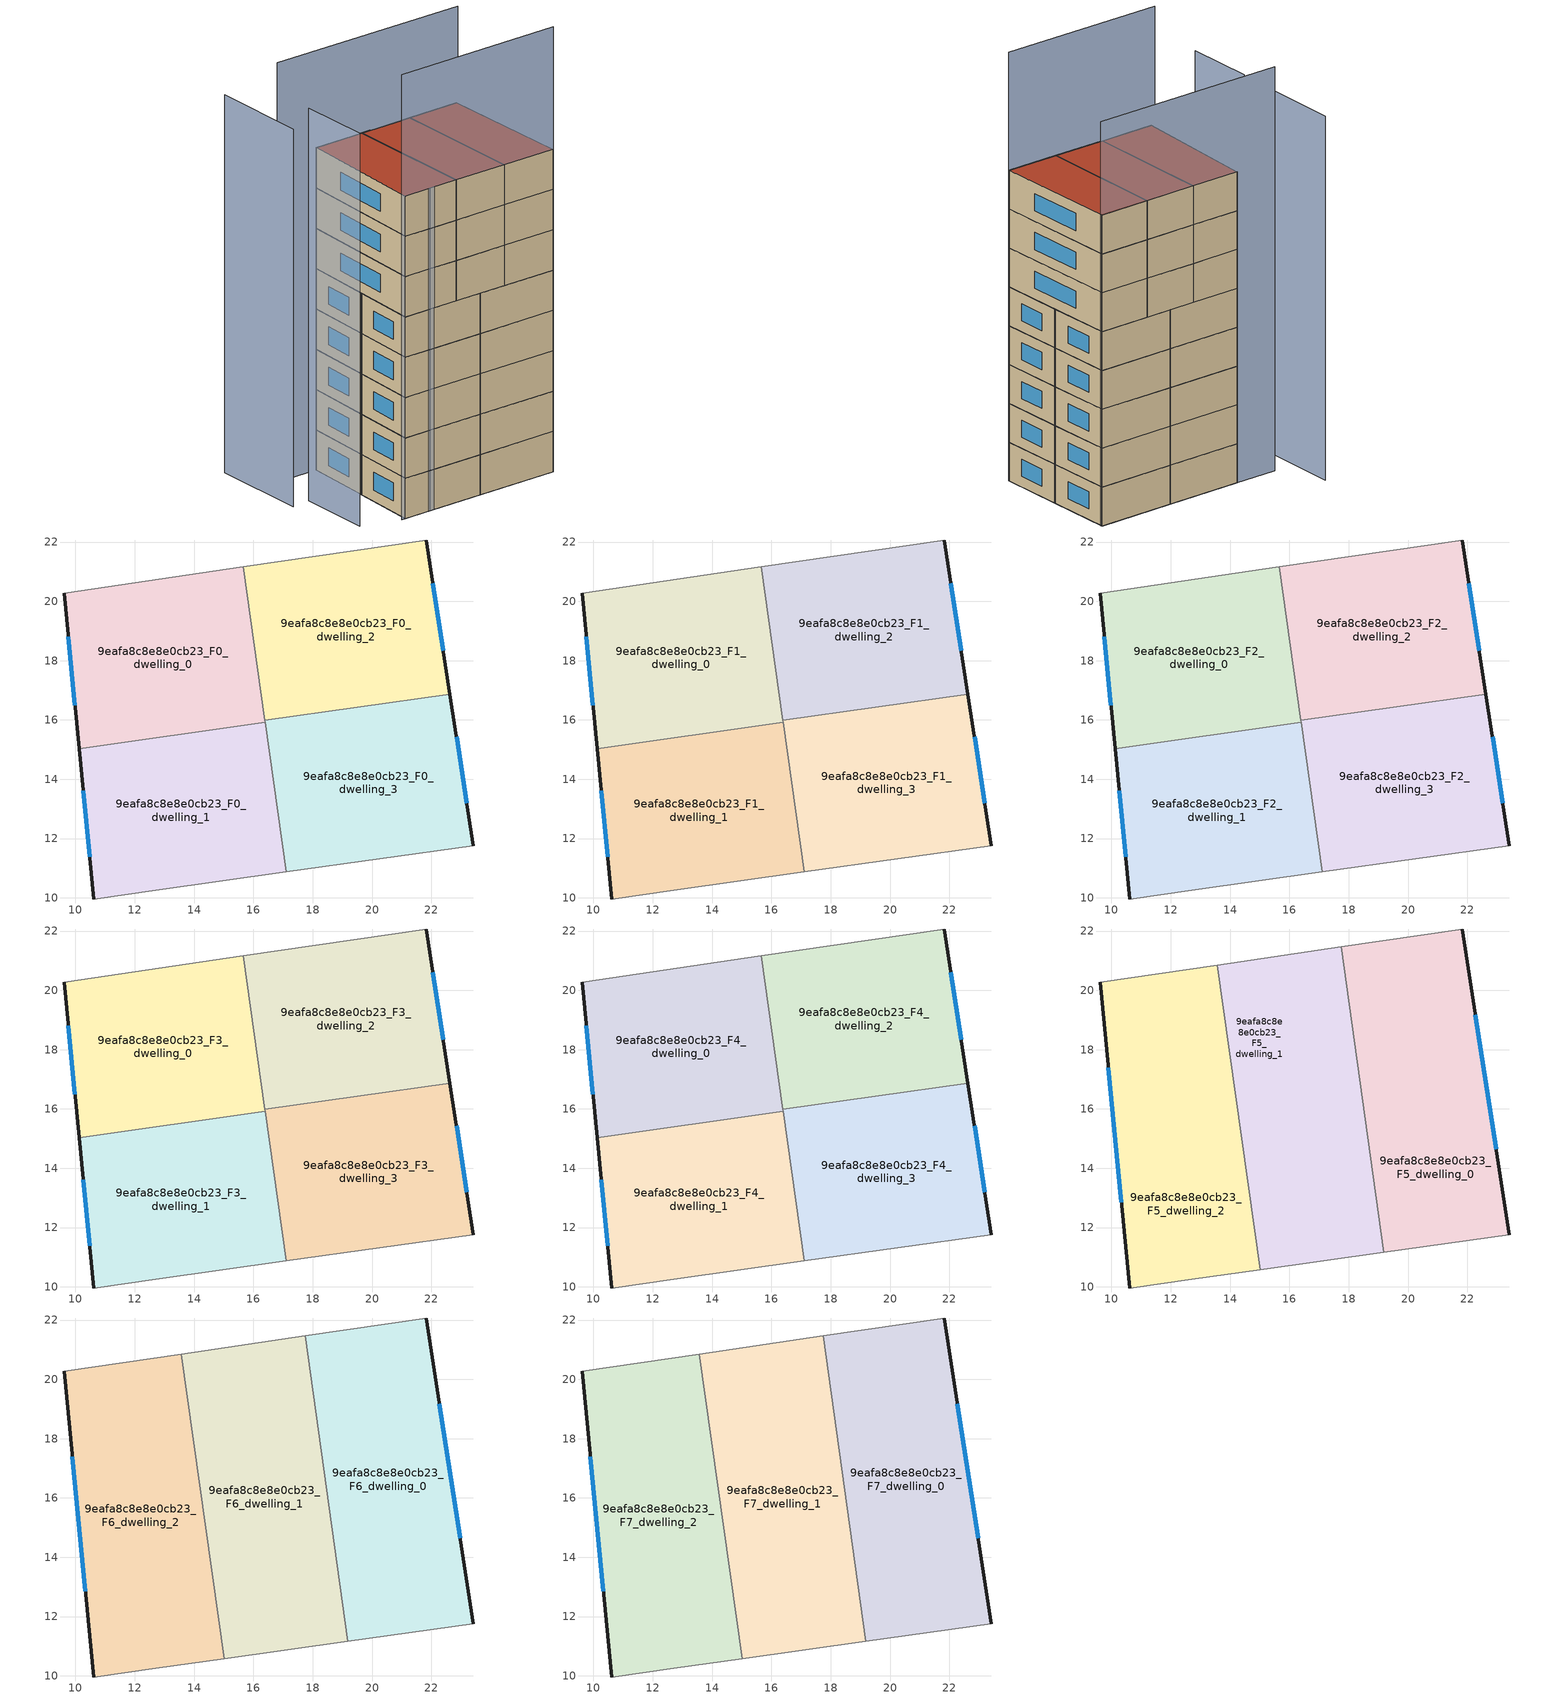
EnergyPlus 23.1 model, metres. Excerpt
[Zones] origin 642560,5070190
9eafa8c8e8e0cb23_F0_dwelling_0
 floor ground (EU_floor_Construction): 16.4,15.92 15.66,21.16 9.61,20.27 10.12,15.04 z0
 wall outside (EU_wall_Construction): 10.12,15.04 9.61,20.27 z0:3
 wall to 9eafa8c8e8e0cb23_F0_dwelling_1 (EU_wall_Construction): 16.4,15.92 10.12,15.04 z0:3
 wall adiabatic (EU_wall_Construction): 9.61,20.27 15.66,21.16 z0:3
 wall to 9eafa8c8e8e0cb23_F0_dwelling_2 (EU_wall_Construction): 15.66,21.16 16.38,16 z0:3
 wall to 9eafa8c8e8e0cb23_F0_dwelling_3 (EU_wall_Construction): 16.38,16 16.39,15.92 z0:3
 window (EU_Window_Construction): 9.98,16.5 9.76,18.8 z0.84:2.16
9eafa8c8e8e0cb23_F0_dwelling_1
 floor ground (EU_floor_Construction): 17.1,10.88 16.4,15.92 10.12,15.04 10.61,9.96 12.71,10.26 z0
 wall outside (EU_wall_Construction): 10.61,9.96 10.12,15.04 z0:3
 wall adiabatic (EU_wall_Construction): 17.1,10.88 12.71,10.26 10.61,9.96 z0:3
 wall to 9eafa8c8e8e0cb23_F0_dwelling_3 (EU_wall_Construction): 16.4,15.92 17.1,10.88 z0:3
 window (EU_Window_Construction): 10.47,11.38 10.26,13.62 z0.84:2.16
9eafa8c8e8e0cb23_F0_dwelling_2
 floor ground (EU_floor_Construction): 22.63,16.88 21.82,22.07 15.66,21.16 16.38,16 z0
 wall outside (EU_wall_Construction): 21.82,22.07 22.63,16.88 z0:3
 wall to 9eafa8c8e8e0cb23_F0_dwelling_3 (EU_wall_Construction): 22.63,16.88 16.38,16 z0:3
 wall adiabatic (EU_wall_Construction): 15.66,21.16 21.82,22.07 z0:3
 window (EU_Window_Construction): 22.05,20.61 22.4,18.33 z0.84:2.16
9eafa8c8e8e0cb23_F0_dwelling_3
 floor ground (EU_floor_Construction): 23.42,11.76 22.63,16.88 16.38,16 17.1,10.88 z0
 wall outside (EU_wall_Construction): 22.63,16.88 23.42,11.76 z0:3
 wall adiabatic (EU_wall_Construction): 23.42,11.76 17.1,10.88 z0:3
 window (EU_Window_Construction): 22.85,15.44 23.2,13.19 z0.84:2.16
9eafa8c8e8e0cb23_F1_dwelling_0
 floor to 9eafa8c8e8e0cb23_F0_dwelling_0 (EU_floor_Construction): 16.4,15.92 15.66,21.16 9.61,20.27 10.12,15.04 z3
 wall outside (EU_wall_Construction): 10.12,15.04 9.61,20.27 z3:6
 wall to 9eafa8c8e8e0cb23_F1_dwelling_1 (EU_wall_Construction): 16.4,15.92 10.12,15.04 z3:6
 wall adiabatic (EU_wall_Construction): 9.61,20.27 15.66,21.16 z3:6
 wall to 9eafa8c8e8e0cb23_F1_dwelling_2 (EU_wall_Construction): 15.66,21.16 16.38,16 z3:6
 wall to 9eafa8c8e8e0cb23_F1_dwelling_3 (EU_wall_Construction): 16.38,16 16.39,15.92 z3:6
 window (EU_Window_Construction): 9.98,16.5 9.76,18.8 z3.84:5.16
9eafa8c8e8e0cb23_F1_dwelling_1
 floor to 9eafa8c8e8e0cb23_F0_dwelling_1 (EU_floor_Construction): 17.1,10.88 16.4,15.92 10.12,15.04 10.61,9.96 12.71,10.26 z3
 wall outside (EU_wall_Construction): 10.61,9.96 10.12,15.04 z3:6
 wall adiabatic (EU_wall_Construction): 17.1,10.88 12.71,10.26 10.61,9.96 z3:6
 wall to 9eafa8c8e8e0cb23_F1_dwelling_3 (EU_wall_Construction): 16.4,15.92 17.1,10.88 z3:6
 window (EU_Window_Construction): 10.47,11.38 10.26,13.62 z3.84:5.16
9eafa8c8e8e0cb23_F1_dwelling_2
 floor to 9eafa8c8e8e0cb23_F0_dwelling_2 (EU_floor_Construction): 22.63,16.88 21.82,22.07 15.66,21.16 16.38,16 z3
 wall outside (EU_wall_Construction): 21.82,22.07 22.63,16.88 z3:6
 wall to 9eafa8c8e8e0cb23_F1_dwelling_3 (EU_wall_Construction): 22.63,16.88 16.38,16 z3:6
 wall adiabatic (EU_wall_Construction): 15.66,21.16 21.82,22.07 z3:6
 window (EU_Window_Construction): 22.05,20.61 22.4,18.33 z3.84:5.16
9eafa8c8e8e0cb23_F1_dwelling_3
 floor to 9eafa8c8e8e0cb23_F0_dwelling_3 (EU_floor_Construction): 23.42,11.76 22.63,16.88 16.38,16 17.1,10.88 z3
 wall outside (EU_wall_Construction): 22.63,16.88 23.42,11.76 z3:6
 wall adiabatic (EU_wall_Construction): 23.42,11.76 17.1,10.88 z3:6
 window (EU_Window_Construction): 22.85,15.44 23.2,13.19 z3.84:5.16
9eafa8c8e8e0cb23_F2_dwelling_0
 floor to 9eafa8c8e8e0cb23_F1_dwelling_0 (EU_floor_Construction): 16.4,15.92 15.66,21.16 9.61,20.27 10.12,15.04 z6
 wall outside (EU_wall_Construction): 10.12,15.04 9.61,20.27 z6:9
 wall to 9eafa8c8e8e0cb23_F2_dwelling_1 (EU_wall_Construction): 16.4,15.92 10.12,15.04 z6:9
 wall adiabatic (EU_wall_Construction): 9.61,20.27 15.66,21.16 z6:9
 wall to 9eafa8c8e8e0cb23_F2_dwelling_2 (EU_wall_Construction): 15.66,21.16 16.38,16 z6:9
 wall to 9eafa8c8e8e0cb23_F2_dwelling_3 (EU_wall_Construction): 16.38,16 16.39,15.92 z6:9
 window (EU_Window_Construction): 9.98,16.5 9.76,18.8 z6.84:8.16
9eafa8c8e8e0cb23_F2_dwelling_1
 floor to 9eafa8c8e8e0cb23_F1_dwelling_1 (EU_floor_Construction): 17.1,10.88 16.4,15.92 10.12,15.04 10.61,9.96 12.71,10.26 z6
 wall outside (EU_wall_Construction): 10.61,9.96 10.12,15.04 z6:9
 wall adiabatic (EU_wall_Construction): 17.1,10.88 12.71,10.26 10.61,9.96 z6:9
 wall to 9eafa8c8e8e0cb23_F2_dwelling_3 (EU_wall_Construction): 16.4,15.92 17.1,10.88 z6:9
 window (EU_Window_Construction): 10.47,11.38 10.26,13.62 z6.84:8.16
9eafa8c8e8e0cb23_F2_dwelling_2
 floor to 9eafa8c8e8e0cb23_F1_dwelling_2 (EU_floor_Construction): 22.63,16.88 21.82,22.07 15.66,21.16 16.38,16 z6
 wall outside (EU_wall_Construction): 21.82,22.07 22.63,16.88 z6:9
 wall to 9eafa8c8e8e0cb23_F2_dwelling_3 (EU_wall_Construction): 22.63,16.88 16.38,16 z6:9
 wall adiabatic (EU_wall_Construction): 15.66,21.16 21.82,22.07 z6:9
 window (EU_Window_Construction): 22.05,20.61 22.4,18.33 z6.84:8.16
9eafa8c8e8e0cb23_F2_dwelling_3
 floor to 9eafa8c8e8e0cb23_F1_dwelling_3 (EU_floor_Construction): 23.42,11.76 22.63,16.88 16.38,16 17.1,10.88 z6
 wall outside (EU_wall_Construction): 22.63,16.88 23.42,11.76 z6:9
 wall adiabatic (EU_wall_Construction): 23.42,11.76 17.1,10.88 z6:9
 window (EU_Window_Construction): 22.85,15.44 23.2,13.19 z6.84:8.16
9eafa8c8e8e0cb23_F3_dwelling_0
 floor to 9eafa8c8e8e0cb23_F2_dwelling_0 (EU_floor_Construction): 16.4,15.92 15.66,21.16 9.61,20.27 10.12,15.04 z9
 wall outside (EU_wall_Construction): 10.12,15.04 9.61,20.27 z9:12
 wall to 9eafa8c8e8e0cb23_F3_dwelling_1 (EU_wall_Construction): 16.4,15.92 10.12,15.04 z9:12
 wall adiabatic (EU_wall_Construction): 9.61,20.27 15.66,21.16 z9:12
 wall to 9eafa8c8e8e0cb23_F3_dwelling_2 (EU_wall_Construction): 15.66,21.16 16.38,16 z9:12
 wall to 9eafa8c8e8e0cb23_F3_dwelling_3 (EU_wall_Construction): 16.38,16 16.39,15.92 z9:12
 window (EU_Window_Construction): 9.98,16.5 9.76,18.8 z9.84:11.16
9eafa8c8e8e0cb23_F3_dwelling_1
 floor to 9eafa8c8e8e0cb23_F2_dwelling_1 (EU_floor_Construction): 17.1,10.88 16.4,15.92 10.12,15.04 10.61,9.96 12.71,10.26 z9
 wall outside (EU_wall_Construction): 10.61,9.96 10.12,15.04 z9:12
 wall adiabatic (EU_wall_Construction): 17.1,10.88 12.71,10.26 10.61,9.96 z9:12
 wall to 9eafa8c8e8e0cb23_F3_dwelling_3 (EU_wall_Construction): 16.4,15.92 17.1,10.88 z9:12
 window (EU_Window_Construction): 10.47,11.38 10.26,13.62 z9.84:11.16
9eafa8c8e8e0cb23_F3_dwelling_2
 floor to 9eafa8c8e8e0cb23_F2_dwelling_2 (EU_floor_Construction): 22.63,16.88 21.82,22.07 15.66,21.16 16.38,16 z9
 wall outside (EU_wall_Construction): 21.82,22.07 22.63,16.88 z9:12
 wall to 9eafa8c8e8e0cb23_F3_dwelling_3 (EU_wall_Construction): 22.63,16.88 16.38,16 z9:12
 wall adiabatic (EU_wall_Construction): 15.66,21.16 21.82,22.07 z9:12
 window (EU_Window_Construction): 22.05,20.61 22.4,18.33 z9.84:11.16
9eafa8c8e8e0cb23_F3_dwelling_3
 floor to 9eafa8c8e8e0cb23_F2_dwelling_3 (EU_floor_Construction): 23.42,11.76 22.63,16.88 16.38,16 17.1,10.88 z9
 wall outside (EU_wall_Construction): 22.63,16.88 23.42,11.76 z9:12
 wall adiabatic (EU_wall_Construction): 23.42,11.76 17.1,10.88 z9:12
 window (EU_Window_Construction): 22.85,15.44 23.2,13.19 z9.84:11.16
9eafa8c8e8e0cb23_F4_dwelling_0
 floor to 9eafa8c8e8e0cb23_F3_dwelling_0 (EU_floor_Construction): 16.4,15.92 15.66,21.16 9.61,20.27 10.12,15.04 z12
 wall outside (EU_wall_Construction): 10.12,15.04 9.61,20.27 z12:15
 wall to 9eafa8c8e8e0cb23_F4_dwelling_1 (EU_wall_Construction): 16.4,15.92 10.12,15.04 z12:15
 wall adiabatic (EU_wall_Construction): 9.61,20.27 15.66,21.16 z12:15
 wall to 9eafa8c8e8e0cb23_F4_dwelling_2 (EU_wall_Construction): 15.66,21.16 16.38,16 z12:15
 wall to 9eafa8c8e8e0cb23_F4_dwelling_3 (EU_wall_Construction): 16.38,16 16.39,15.92 z12:15
 window (EU_Window_Construction): 9.98,16.5 9.76,18.8 z12.84:14.16
9eafa8c8e8e0cb23_F4_dwelling_1
 floor to 9eafa8c8e8e0cb23_F3_dwelling_1 (EU_floor_Construction): 17.1,10.88 16.4,15.92 10.12,15.04 10.61,9.96 12.71,10.26 z12
 wall outside (EU_wall_Construction): 10.61,9.96 10.12,15.04 z12:15
 wall adiabatic (EU_wall_Construction): 17.1,10.88 12.71,10.26 10.61,9.96 z12:15
 wall to 9eafa8c8e8e0cb23_F4_dwelling_3 (EU_wall_Construction): 16.4,15.92 17.1,10.88 z12:15
 window (EU_Window_Construction): 10.47,11.38 10.26,13.62 z12.84:14.16
9eafa8c8e8e0cb23_F4_dwelling_2
 floor to 9eafa8c8e8e0cb23_F3_dwelling_2 (EU_floor_Construction): 22.63,16.88 21.82,22.07 15.66,21.16 16.38,16 z12
 wall outside (EU_wall_Construction): 21.82,22.07 22.63,16.88 z12:15
 wall to 9eafa8c8e8e0cb23_F4_dwelling_3 (EU_wall_Construction): 22.63,16.88 16.38,16 z12:15
 wall adiabatic (EU_wall_Construction): 15.66,21.16 21.82,22.07 z12:15
 window (EU_Window_Construction): 22.05,20.61 22.4,18.33 z12.84:14.16
9eafa8c8e8e0cb23_F4_dwelling_3
 floor to 9eafa8c8e8e0cb23_F3_dwelling_3 (EU_floor_Construction): 23.42,11.76 22.63,16.88 16.38,16 17.1,10.88 z12
 wall outside (EU_wall_Construction): 22.63,16.88 23.42,11.76 z12:15
 wall adiabatic (EU_wall_Construction): 23.42,11.76 17.1,10.88 z12:15
 window (EU_Window_Construction): 22.85,15.44 23.2,13.19 z12.84:14.16
9eafa8c8e8e0cb23_F5_dwelling_0
 floor to 9eafa8c8e8e0cb23_F4_dwelling_3 (EU_floor_Construction): 23.42,11.76 22.63,16.88 18.47,16.29 19.19,11.17 z15
 floor to 9eafa8c8e8e0cb23_F4_dwelling_2 (EU_floor_Construction): 22.63,16.88 21.82,22.07 17.74,21.47 18.47,16.29 z15
 wall outside (EU_wall_Construction): 21.82,22.07 23.42,11.76 z15:18
 wall adiabatic (EU_wall_Construction): 17.74,21.47 21.82,22.07 / 23.42,11.76 19.19,11.17 z15:18
 wall to 9eafa8c8e8e0cb23_F5_dwelling_1 (EU_wall_Construction): 19.19,11.17 17.74,21.47 z15:18
 window (EU_Window_Construction): 22.27,19.18 22.97,14.65 z15.84:17.16
9eafa8c8e8e0cb23_F5_dwelling_1
 floor to 9eafa8c8e8e0cb23_F4_dwelling_1 (EU_floor_Construction): 17.1,10.88 16.4,15.92 14.31,15.63 15.02,10.58 z15
 floor to 9eafa8c8e8e0cb23_F4_dwelling_0 (EU_floor_Construction): 16.4,15.92 15.66,21.16 13.57,20.85 14.31,15.63 z15
 floor to 9eafa8c8e8e0cb23_F4_dwelling_3 (EU_floor_Construction): 19.19,11.17 18.47,16.29 16.38,16 17.1,10.88 z15
 floor to 9eafa8c8e8e0cb23_F4_dwelling_2 (EU_floor_Construction): 18.47,16.29 17.74,21.47 15.66,21.16 16.38,16 z15
 wall adiabatic (EU_wall_Construction): 19.19,11.17 15.02,10.58 / 13.57,20.85 17.74,21.47 z15:18
 wall to 9eafa8c8e8e0cb23_F5_dwelling_2 (EU_wall_Construction): 15.02,10.58 13.57,20.85 z15:18
9eafa8c8e8e0cb23_F5_dwelling_2
 floor to 9eafa8c8e8e0cb23_F4_dwelling_1 (EU_floor_Construction): 15.02,10.58 14.31,15.63 10.12,15.04 10.61,9.96 12.71,10.26 z15
 floor to 9eafa8c8e8e0cb23_F4_dwelling_0 (EU_floor_Construction): 14.31,15.63 13.57,20.85 9.61,20.27 10.12,15.04 z15
 wall outside (EU_wall_Construction): 10.61,9.96 9.61,20.27 z15:18
 wall adiabatic (EU_wall_Construction): 9.61,20.27 13.57,20.85 / 15.02,10.58 12.71,10.26 10.61,9.96 z15:18
 window (EU_Window_Construction): 10.33,12.85 9.89,17.38 z15.84:17.16
9eafa8c8e8e0cb23_F6_dwelling_0
 floor to 9eafa8c8e8e0cb23_F5_dwelling_0 (EU_floor_Construction): 23.42,11.76 21.82,22.07 17.74,21.47 19.19,11.17 z18
 wall outside (EU_wall_Construction): 21.82,22.07 23.42,11.76 z18:21
 wall adiabatic (EU_wall_Construction): 17.74,21.47 21.82,22.07 / 23.42,11.76 19.19,11.17 z18:21
 wall to 9eafa8c8e8e0cb23_F6_dwelling_1 (EU_wall_Construction): 19.19,11.17 17.74,21.47 z18:21
 window (EU_Window_Construction): 22.27,19.18 22.97,14.65 z18.84:20.16
9eafa8c8e8e0cb23_F6_dwelling_1
 floor to 9eafa8c8e8e0cb23_F5_dwelling_1 (EU_floor_Construction): 19.19,11.17 17.74,21.47 13.57,20.85 15.02,10.58 z18
 wall adiabatic (EU_wall_Construction): 19.19,11.17 15.02,10.58 / 13.57,20.85 17.74,21.47 z18:21
 wall to 9eafa8c8e8e0cb23_F6_dwelling_2 (EU_wall_Construction): 15.02,10.58 13.57,20.85 z18:21
9eafa8c8e8e0cb23_F6_dwelling_2
 floor to 9eafa8c8e8e0cb23_F5_dwelling_2 (EU_floor_Construction): 15.02,10.58 13.57,20.85 9.61,20.27 10.61,9.96 12.71,10.26 z18
 wall outside (EU_wall_Construction): 10.61,9.96 9.61,20.27 z18:21
 wall adiabatic (EU_wall_Construction): 9.61,20.27 13.57,20.85 / 15.02,10.58 12.71,10.26 10.61,9.96 z18:21
 window (EU_Window_Construction): 10.33,12.85 9.89,17.38 z18.84:20.16
9eafa8c8e8e0cb23_F7_dwelling_0
 floor to 9eafa8c8e8e0cb23_F6_dwelling_0 (EU_floor_Construction): 23.42,11.76 21.82,22.07 17.74,21.47 19.19,11.17 z21
 wall outside (EU_wall_Construction): 21.82,22.07 23.42,11.76 z21:24
 wall adiabatic (EU_wall_Construction): 17.74,21.47 21.82,22.07 / 23.42,11.76 19.19,11.17 z21:24
 wall to 9eafa8c8e8e0cb23_F7_dwelling_1 (EU_wall_Construction): 19.19,11.17 17.74,21.47 z21:24
 window (EU_Window_Construction): 22.27,19.18 22.97,14.65 z21.84:23.16
 roof outside (EU_roof_Construction): 21.82,22.07 23.42,11.76 19.19,11.17 17.74,21.47 z24
9eafa8c8e8e0cb23_F7_dwelling_1
 floor to 9eafa8c8e8e0cb23_F6_dwelling_1 (EU_floor_Construction): 19.19,11.17 17.74,21.47 13.57,20.85 15.02,10.58 z21
 wall adiabatic (EU_wall_Construction): 19.19,11.17 15.02,10.58 / 13.57,20.85 17.74,21.47 z21:24
 wall to 9eafa8c8e8e0cb23_F7_dwelling_2 (EU_wall_Construction): 15.02,10.58 13.57,20.85 z21:24
 roof outside (EU_roof_Construction): 17.74,21.47 19.19,11.17 15.02,10.58 13.57,20.85 z24
9eafa8c8e8e0cb23_F7_dwelling_2
 floor to 9eafa8c8e8e0cb23_F6_dwelling_2 (EU_floor_Construction): 15.02,10.58 13.57,20.85 9.61,20.27 10.61,9.96 12.71,10.26 z21
 wall outside (EU_wall_Construction): 10.61,9.96 9.61,20.27 z21:24
 wall adiabatic (EU_wall_Construction): 9.61,20.27 13.57,20.85 / 15.02,10.58 12.71,10.26 10.61,9.96 z21:24
 window (EU_Window_Construction): 10.33,12.85 9.89,17.38 z21.84:23.16
 roof outside (EU_roof_Construction): 13.57,20.85 15.02,10.58 12.71,10.26 10.61,9.96 9.61,20.27 z24
shading: 10.28,9.92 23.42,11.77 z0:33.1; 6.49,15.97 7.29,10.46 z0:29.2; 4.03,23.08 5.04,15.6 z0:28.1; 21.87,21.95 6.26,19.81 z0:31.2
[Building]
EU S2 Campaign: North Axis=0; Terrain=City; Solar Distribution=FullExterior
[Site:Location]
Lyon-Bron: Latitude=45.75; Longitude=5; Time Zone=1; Elevation=198
[SizingPeriod:WeatherFileDays]
AnnualSizingPeriod: Begin Month=1; Begin Day of Month=1; End Month=12; End Day of Month=31; Day of Week for Start Day=Monday; Use Weather File Daylight Saving Period=No; Use Weather File Rain and Snow Indicators=No
[MATERIAL]
EU_InternalMass_Material: Roughness=MediumRough; Thickness=0.1; Conductivity=1; Density=1800; Specific Heat=900; Thermal Absorptance=0.9; Solar Absorptance=0.7; Visible Absorptance=0.7
[MATERIAL:NOMASS] Roughness=MediumRough; Thermal Absorptance=0.9; Solar Absorptance=0.7; Visible Absorptance=0.7
Name | Thermal Resistance
EU_wall_NoMass | 0.776494
EU_roof_NoMass | 0.486893
EU_floor_NoMass | 0.421597
[WINDOWMATERIAL:SIMPLEGLAZINGSYSTEM]
EU_Window_SimpleGlazing: UFactor=4.24961; Solar Heat Gain Coefficient=0.83; Visible Transmittance=0.83
[CONSTRUCTION]
EU_wall_Construction: EU_wall_NoMass
EU_roof_Construction: EU_roof_NoMass
EU_floor_Construction: EU_floor_NoMass
EU_InternalMass_Construction: EU_InternalMass_Material
EU_Window_Construction: EU_Window_SimpleGlazing
[ZONE] Type=1; Multiplier=1; Ceiling Height=autocalculate; Floor Area=autocalculate; Part of Total Floor Area=Yes
Name | Volume
9eafa8c8e8e0cb23_F0_dwelling_0; 9eafa8c8e8e0cb23_F1_dwelling_0; 9eafa8c8e8e0cb23_F2_dwelling_0; 9eafa8c8e8e0cb23_F3_dwelling_0; 9eafa8c8e8e0cb23_F4_dwelling_0 | 98.439
9eafa8c8e8e0cb23_F5_dwelling_0; 9eafa8c8e8e0cb23_F6_dwelling_0; 9eafa8c8e8e0cb23_F7_dwelling_0 | 131.25
9eafa8c8e8e0cb23_F0_dwelling_1; 9eafa8c8e8e0cb23_F1_dwelling_1; 9eafa8c8e8e0cb23_F2_dwelling_1; 9eafa8c8e8e0cb23_F3_dwelling_1; 9eafa8c8e8e0cb23_F4_dwelling_1 | 98.4338
9eafa8c8e8e0cb23_F5_dwelling_1; 9eafa8c8e8e0cb23_F6_dwelling_1; 9eafa8c8e8e0cb23_F7_dwelling_1 | 131.262
9eafa8c8e8e0cb23_F0_dwelling_2; 9eafa8c8e8e0cb23_F1_dwelling_2; 9eafa8c8e8e0cb23_F2_dwelling_2; 9eafa8c8e8e0cb23_F3_dwelling_2; 9eafa8c8e8e0cb23_F4_dwelling_2 | 98.4375
9eafa8c8e8e0cb23_F5_dwelling_2; 9eafa8c8e8e0cb23_F6_dwelling_2; 9eafa8c8e8e0cb23_F7_dwelling_2 | 131.249
9eafa8c8e8e0cb23_F0_dwelling_3; 9eafa8c8e8e0cb23_F1_dwelling_3; 9eafa8c8e8e0cb23_F2_dwelling_3; 9eafa8c8e8e0cb23_F3_dwelling_3; 9eafa8c8e8e0cb23_F4_dwelling_3 | 98.4404
[INTERNALMASS] Construction=EU_InternalMass_Construction
Name | Zone or ZoneList | Surface Area
9eafa8c8e8e0cb23_F0_dwelling_0_EU_InternalMass | 9eafa8c8e8e0cb23_F0_dwelling_0 | 32.8129
9eafa8c8e8e0cb23_F0_dwelling_1_EU_InternalMass | 9eafa8c8e8e0cb23_F0_dwelling_1 | 32.8109
9eafa8c8e8e0cb23_F0_dwelling_2_EU_InternalMass | 9eafa8c8e8e0cb23_F0_dwelling_2 | 32.8123
9eafa8c8e8e0cb23_F0_dwelling_3_EU_InternalMass | 9eafa8c8e8e0cb23_F0_dwelling_3 | 32.8138
9eafa8c8e8e0cb23_F1_dwelling_0_EU_InternalMass | 9eafa8c8e8e0cb23_F1_dwelling_0 | 32.8129
9eafa8c8e8e0cb23_F1_dwelling_1_EU_InternalMass | 9eafa8c8e8e0cb23_F1_dwelling_1 | 32.8109
9eafa8c8e8e0cb23_F1_dwelling_2_EU_InternalMass | 9eafa8c8e8e0cb23_F1_dwelling_2 | 32.8123
9eafa8c8e8e0cb23_F1_dwelling_3_EU_InternalMass | 9eafa8c8e8e0cb23_F1_dwelling_3 | 32.8138
9eafa8c8e8e0cb23_F2_dwelling_0_EU_InternalMass | 9eafa8c8e8e0cb23_F2_dwelling_0 | 32.8129
9eafa8c8e8e0cb23_F2_dwelling_1_EU_InternalMass | 9eafa8c8e8e0cb23_F2_dwelling_1 | 32.8109
9eafa8c8e8e0cb23_F2_dwelling_2_EU_InternalMass | 9eafa8c8e8e0cb23_F2_dwelling_2 | 32.8123
9eafa8c8e8e0cb23_F2_dwelling_3_EU_InternalMass | 9eafa8c8e8e0cb23_F2_dwelling_3 | 32.8138
9eafa8c8e8e0cb23_F3_dwelling_0_EU_InternalMass | 9eafa8c8e8e0cb23_F3_dwelling_0 | 32.8129
9eafa8c8e8e0cb23_F3_dwelling_1_EU_InternalMass | 9eafa8c8e8e0cb23_F3_dwelling_1 | 32.8109
9eafa8c8e8e0cb23_F3_dwelling_2_EU_InternalMass | 9eafa8c8e8e0cb23_F3_dwelling_2 | 32.8123
9eafa8c8e8e0cb23_F3_dwelling_3_EU_InternalMass | 9eafa8c8e8e0cb23_F3_dwelling_3 | 32.8138
9eafa8c8e8e0cb23_F4_dwelling_0_EU_InternalMass | 9eafa8c8e8e0cb23_F4_dwelling_0 | 32.8129
9eafa8c8e8e0cb23_F4_dwelling_1_EU_InternalMass | 9eafa8c8e8e0cb23_F4_dwelling_1 | 32.8109
9eafa8c8e8e0cb23_F4_dwelling_2_EU_InternalMass | 9eafa8c8e8e0cb23_F4_dwelling_2 | 32.8123
9eafa8c8e8e0cb23_F4_dwelling_3_EU_InternalMass | 9eafa8c8e8e0cb23_F4_dwelling_3 | 32.8138
9eafa8c8e8e0cb23_F5_dwelling_0_EU_InternalMass | 9eafa8c8e8e0cb23_F5_dwelling_0 | 43.7498
9eafa8c8e8e0cb23_F5_dwelling_1_EU_InternalMass | 9eafa8c8e8e0cb23_F5_dwelling_1 | 43.7541
9eafa8c8e8e0cb23_F5_dwelling_2_EU_InternalMass | 9eafa8c8e8e0cb23_F5_dwelling_2 | 43.7494
9eafa8c8e8e0cb23_F6_dwelling_0_EU_InternalMass | 9eafa8c8e8e0cb23_F6_dwelling_0 | 43.7498
9eafa8c8e8e0cb23_F6_dwelling_1_EU_InternalMass | 9eafa8c8e8e0cb23_F6_dwelling_1 | 43.7541
9eafa8c8e8e0cb23_F6_dwelling_2_EU_InternalMass | 9eafa8c8e8e0cb23_F6_dwelling_2 | 43.7494
9eafa8c8e8e0cb23_F7_dwelling_0_EU_InternalMass | 9eafa8c8e8e0cb23_F7_dwelling_0 | 43.7498
9eafa8c8e8e0cb23_F7_dwelling_1_EU_InternalMass | 9eafa8c8e8e0cb23_F7_dwelling_1 | 43.7541
9eafa8c8e8e0cb23_F7_dwelling_2_EU_InternalMass | 9eafa8c8e8e0cb23_F7_dwelling_2 | 43.7494
[OTHEREQUIPMENT] Fuel Type=Electricity; Design Level Calculation Method=Watts/Area; Power per Zone Floor Area=1; Fraction Latent=0; Fraction Radiant=0; Fraction Lost=0; Carbon Dioxide Generation Rate=0; EndUse Subcategory=EU_Step8_InternalGains
Name | Zone or ZoneList or Space or SpaceList | Schedule
EU_Step8_InternalGain_9eafa8c8e8e0cb23_F0_dwelling_0_f000 | 9eafa8c8e8e0cb23_F0_dwelling_0 | EU_Step8_GainSchedule_9eafa8c8e8e0cb23_F0_dwelling_0_f000
EU_Step8_InternalGain_9eafa8c8e8e0cb23_F0_dwelling_1_f000 | 9eafa8c8e8e0cb23_F0_dwelling_1 | EU_Step8_GainSchedule_9eafa8c8e8e0cb23_F0_dwelling_1_f000
EU_Step8_InternalGain_9eafa8c8e8e0cb23_F0_dwelling_2_f000 | 9eafa8c8e8e0cb23_F0_dwelling_2 | EU_Step8_GainSchedule_9eafa8c8e8e0cb23_F0_dwelling_2_f000
EU_Step8_InternalGain_9eafa8c8e8e0cb23_F0_dwelling_3_f000 | 9eafa8c8e8e0cb23_F0_dwelling_3 | EU_Step8_GainSchedule_9eafa8c8e8e0cb23_F0_dwelling_3_f000
EU_Step8_InternalGain_9eafa8c8e8e0cb23_F1_dwelling_0_f000 | 9eafa8c8e8e0cb23_F1_dwelling_0 | EU_Step8_GainSchedule_9eafa8c8e8e0cb23_F1_dwelling_0_f000
EU_Step8_InternalGain_9eafa8c8e8e0cb23_F1_dwelling_1_f000 | 9eafa8c8e8e0cb23_F1_dwelling_1 | EU_Step8_GainSchedule_9eafa8c8e8e0cb23_F1_dwelling_1_f000
EU_Step8_InternalGain_9eafa8c8e8e0cb23_F1_dwelling_2_f000 | 9eafa8c8e8e0cb23_F1_dwelling_2 | EU_Step8_GainSchedule_9eafa8c8e8e0cb23_F1_dwelling_2_f000
EU_Step8_InternalGain_9eafa8c8e8e0cb23_F1_dwelling_3_f000 | 9eafa8c8e8e0cb23_F1_dwelling_3 | EU_Step8_GainSchedule_9eafa8c8e8e0cb23_F1_dwelling_3_f000
EU_Step8_InternalGain_9eafa8c8e8e0cb23_F2_dwelling_0_f000 | 9eafa8c8e8e0cb23_F2_dwelling_0 | EU_Step8_GainSchedule_9eafa8c8e8e0cb23_F2_dwelling_0_f000
EU_Step8_InternalGain_9eafa8c8e8e0cb23_F2_dwelling_1_f000 | 9eafa8c8e8e0cb23_F2_dwelling_1 | EU_Step8_GainSchedule_9eafa8c8e8e0cb23_F2_dwelling_1_f000
EU_Step8_InternalGain_9eafa8c8e8e0cb23_F2_dwelling_2_f000 | 9eafa8c8e8e0cb23_F2_dwelling_2 | EU_Step8_GainSchedule_9eafa8c8e8e0cb23_F2_dwelling_2_f000
EU_Step8_InternalGain_9eafa8c8e8e0cb23_F2_dwelling_3_f000 | 9eafa8c8e8e0cb23_F2_dwelling_3 | EU_Step8_GainSchedule_9eafa8c8e8e0cb23_F2_dwelling_3_f000
EU_Step8_InternalGain_9eafa8c8e8e0cb23_F3_dwelling_0_f000 | 9eafa8c8e8e0cb23_F3_dwelling_0 | EU_Step8_GainSchedule_9eafa8c8e8e0cb23_F3_dwelling_0_f000
EU_Step8_InternalGain_9eafa8c8e8e0cb23_F3_dwelling_1_f000 | 9eafa8c8e8e0cb23_F3_dwelling_1 | EU_Step8_GainSchedule_9eafa8c8e8e0cb23_F3_dwelling_1_f000
EU_Step8_InternalGain_9eafa8c8e8e0cb23_F3_dwelling_2_f000 | 9eafa8c8e8e0cb23_F3_dwelling_2 | EU_Step8_GainSchedule_9eafa8c8e8e0cb23_F3_dwelling_2_f000
EU_Step8_InternalGain_9eafa8c8e8e0cb23_F3_dwelling_3_f000 | 9eafa8c8e8e0cb23_F3_dwelling_3 | EU_Step8_GainSchedule_9eafa8c8e8e0cb23_F3_dwelling_3_f000
EU_Step8_InternalGain_9eafa8c8e8e0cb23_F4_dwelling_0_f000 | 9eafa8c8e8e0cb23_F4_dwelling_0 | EU_Step8_GainSchedule_9eafa8c8e8e0cb23_F4_dwelling_0_f000
EU_Step8_InternalGain_9eafa8c8e8e0cb23_F4_dwelling_1_f000 | 9eafa8c8e8e0cb23_F4_dwelling_1 | EU_Step8_GainSchedule_9eafa8c8e8e0cb23_F4_dwelling_1_f000
EU_Step8_InternalGain_9eafa8c8e8e0cb23_F4_dwelling_2_f000 | 9eafa8c8e8e0cb23_F4_dwelling_2 | EU_Step8_GainSchedule_9eafa8c8e8e0cb23_F4_dwelling_2_f000
EU_Step8_InternalGain_9eafa8c8e8e0cb23_F4_dwelling_3_f000 | 9eafa8c8e8e0cb23_F4_dwelling_3 | EU_Step8_GainSchedule_9eafa8c8e8e0cb23_F4_dwelling_3_f000
EU_Step8_InternalGain_9eafa8c8e8e0cb23_F5_dwelling_0_f000 | 9eafa8c8e8e0cb23_F5_dwelling_0 | EU_Step8_GainSchedule_9eafa8c8e8e0cb23_F5_dwelling_0_f000
EU_Step8_InternalGain_9eafa8c8e8e0cb23_F5_dwelling_1_f000 | 9eafa8c8e8e0cb23_F5_dwelling_1 | EU_Step8_GainSchedule_9eafa8c8e8e0cb23_F5_dwelling_1_f000
EU_Step8_InternalGain_9eafa8c8e8e0cb23_F5_dwelling_2_f000 | 9eafa8c8e8e0cb23_F5_dwelling_2 | EU_Step8_GainSchedule_9eafa8c8e8e0cb23_F5_dwelling_2_f000
EU_Step8_InternalGain_9eafa8c8e8e0cb23_F6_dwelling_0_f000 | 9eafa8c8e8e0cb23_F6_dwelling_0 | EU_Step8_GainSchedule_9eafa8c8e8e0cb23_F6_dwelling_0_f000
EU_Step8_InternalGain_9eafa8c8e8e0cb23_F6_dwelling_1_f000 | 9eafa8c8e8e0cb23_F6_dwelling_1 | EU_Step8_GainSchedule_9eafa8c8e8e0cb23_F6_dwelling_1_f000
EU_Step8_InternalGain_9eafa8c8e8e0cb23_F6_dwelling_2_f000 | 9eafa8c8e8e0cb23_F6_dwelling_2 | EU_Step8_GainSchedule_9eafa8c8e8e0cb23_F6_dwelling_2_f000
EU_Step8_InternalGain_9eafa8c8e8e0cb23_F7_dwelling_0_f000 | 9eafa8c8e8e0cb23_F7_dwelling_0 | EU_Step8_GainSchedule_9eafa8c8e8e0cb23_F7_dwelling_0_f000
EU_Step8_InternalGain_9eafa8c8e8e0cb23_F7_dwelling_1_f000 | 9eafa8c8e8e0cb23_F7_dwelling_1 | EU_Step8_GainSchedule_9eafa8c8e8e0cb23_F7_dwelling_1_f000
EU_Step8_InternalGain_9eafa8c8e8e0cb23_F7_dwelling_2_f000 | 9eafa8c8e8e0cb23_F7_dwelling_2 | EU_Step8_GainSchedule_9eafa8c8e8e0cb23_F7_dwelling_2_f000
[ZONEVENTILATION:DESIGNFLOWRATE] Schedule=EU_AlwaysOn; Design Flow Rate Calculation Method=AirChanges/Hour; Air Changes per Hour=0.693814; Ventilation Type=Natural; Fan Pressure Rise=0; Fan Total Efficiency=1; Constant Term Coefficient=1; Temperature Term Coefficient=0; Velocity Term Coefficient=0; Velocity Squared Term Coefficient=0; Minimum Indoor Temperature=-100; Maximum Indoor Temperature=100; Delta Temperature=-100; Minimum Outdoor Temperature=-100; Maximum Outdoor Temperature=100; Maximum Wind Speed=40
Name | Zone or ZoneList or Space or SpaceList
EU_ConstantAir_9eafa8c8e8e0cb23_F0_dwelling_0 | 9eafa8c8e8e0cb23_F0_dwelling_0
EU_ConstantAir_9eafa8c8e8e0cb23_F0_dwelling_1 | 9eafa8c8e8e0cb23_F0_dwelling_1
EU_ConstantAir_9eafa8c8e8e0cb23_F0_dwelling_2 | 9eafa8c8e8e0cb23_F0_dwelling_2
EU_ConstantAir_9eafa8c8e8e0cb23_F0_dwelling_3 | 9eafa8c8e8e0cb23_F0_dwelling_3
EU_ConstantAir_9eafa8c8e8e0cb23_F1_dwelling_0 | 9eafa8c8e8e0cb23_F1_dwelling_0
EU_ConstantAir_9eafa8c8e8e0cb23_F1_dwelling_1 | 9eafa8c8e8e0cb23_F1_dwelling_1
EU_ConstantAir_9eafa8c8e8e0cb23_F1_dwelling_2 | 9eafa8c8e8e0cb23_F1_dwelling_2
EU_ConstantAir_9eafa8c8e8e0cb23_F1_dwelling_3 | 9eafa8c8e8e0cb23_F1_dwelling_3
EU_ConstantAir_9eafa8c8e8e0cb23_F2_dwelling_0 | 9eafa8c8e8e0cb23_F2_dwelling_0
EU_ConstantAir_9eafa8c8e8e0cb23_F2_dwelling_1 | 9eafa8c8e8e0cb23_F2_dwelling_1
EU_ConstantAir_9eafa8c8e8e0cb23_F2_dwelling_2 | 9eafa8c8e8e0cb23_F2_dwelling_2
EU_ConstantAir_9eafa8c8e8e0cb23_F2_dwelling_3 | 9eafa8c8e8e0cb23_F2_dwelling_3
EU_ConstantAir_9eafa8c8e8e0cb23_F3_dwelling_0 | 9eafa8c8e8e0cb23_F3_dwelling_0
EU_ConstantAir_9eafa8c8e8e0cb23_F3_dwelling_1 | 9eafa8c8e8e0cb23_F3_dwelling_1
EU_ConstantAir_9eafa8c8e8e0cb23_F3_dwelling_2 | 9eafa8c8e8e0cb23_F3_dwelling_2
EU_ConstantAir_9eafa8c8e8e0cb23_F3_dwelling_3 | 9eafa8c8e8e0cb23_F3_dwelling_3
EU_ConstantAir_9eafa8c8e8e0cb23_F4_dwelling_0 | 9eafa8c8e8e0cb23_F4_dwelling_0
EU_ConstantAir_9eafa8c8e8e0cb23_F4_dwelling_1 | 9eafa8c8e8e0cb23_F4_dwelling_1
EU_ConstantAir_9eafa8c8e8e0cb23_F4_dwelling_2 | 9eafa8c8e8e0cb23_F4_dwelling_2
EU_ConstantAir_9eafa8c8e8e0cb23_F4_dwelling_3 | 9eafa8c8e8e0cb23_F4_dwelling_3
EU_ConstantAir_9eafa8c8e8e0cb23_F5_dwelling_0 | 9eafa8c8e8e0cb23_F5_dwelling_0
EU_ConstantAir_9eafa8c8e8e0cb23_F5_dwelling_1 | 9eafa8c8e8e0cb23_F5_dwelling_1
EU_ConstantAir_9eafa8c8e8e0cb23_F5_dwelling_2 | 9eafa8c8e8e0cb23_F5_dwelling_2
EU_ConstantAir_9eafa8c8e8e0cb23_F6_dwelling_0 | 9eafa8c8e8e0cb23_F6_dwelling_0
EU_ConstantAir_9eafa8c8e8e0cb23_F6_dwelling_1 | 9eafa8c8e8e0cb23_F6_dwelling_1
EU_ConstantAir_9eafa8c8e8e0cb23_F6_dwelling_2 | 9eafa8c8e8e0cb23_F6_dwelling_2
EU_ConstantAir_9eafa8c8e8e0cb23_F7_dwelling_0 | 9eafa8c8e8e0cb23_F7_dwelling_0
EU_ConstantAir_9eafa8c8e8e0cb23_F7_dwelling_1 | 9eafa8c8e8e0cb23_F7_dwelling_1
EU_ConstantAir_9eafa8c8e8e0cb23_F7_dwelling_2 | 9eafa8c8e8e0cb23_F7_dwelling_2
[HVACTEMPLATE:THERMOSTAT] Constant Heating Setpoint=20; Constant Cooling Setpoint=50
EU_HeatOnly_9eafa8c8e8e0cb23_F0_dwelling_0; EU_HeatOnly_9eafa8c8e8e0cb23_F0_dwelling_1; EU_HeatOnly_9eafa8c8e8e0cb23_F0_dwelling_2; EU_HeatOnly_9eafa8c8e8e0cb23_F0_dwelling_3; EU_HeatOnly_9eafa8c8e8e0cb23_F1_dwelling_0; EU_HeatOnly_9eafa8c8e8e0cb23_F1_dwelling_1; EU_HeatOnly_9eafa8c8e8e0cb23_F1_dwelling_2; EU_HeatOnly_9eafa8c8e8e0cb23_F1_dwelling_3; EU_HeatOnly_9eafa8c8e8e0cb23_F2_dwelling_0; EU_HeatOnly_9eafa8c8e8e0cb23_F2_dwelling_1; EU_HeatOnly_9eafa8c8e8e0cb23_F2_dwelling_2; EU_HeatOnly_9eafa8c8e8e0cb23_F2_dwelling_3; EU_HeatOnly_9eafa8c8e8e0cb23_F3_dwelling_0; EU_HeatOnly_9eafa8c8e8e0cb23_F3_dwelling_1; EU_HeatOnly_9eafa8c8e8e0cb23_F3_dwelling_2; EU_HeatOnly_9eafa8c8e8e0cb23_F3_dwelling_3; EU_HeatOnly_9eafa8c8e8e0cb23_F4_dwelling_0; EU_HeatOnly_9eafa8c8e8e0cb23_F4_dwelling_1; EU_HeatOnly_9eafa8c8e8e0cb23_F4_dwelling_2; EU_HeatOnly_9eafa8c8e8e0cb23_F4_dwelling_3; EU_HeatOnly_9eafa8c8e8e0cb23_F5_dwelling_0; EU_HeatOnly_9eafa8c8e8e0cb23_F5_dwelling_1; EU_HeatOnly_9eafa8c8e8e0cb23_F5_dwelling_2; EU_HeatOnly_9eafa8c8e8e0cb23_F6_dwelling_0; EU_HeatOnly_9eafa8c8e8e0cb23_F6_dwelling_1; EU_HeatOnly_9eafa8c8e8e0cb23_F6_dwelling_2; EU_HeatOnly_9eafa8c8e8e0cb23_F7_dwelling_0; EU_HeatOnly_9eafa8c8e8e0cb23_F7_dwelling_1; EU_HeatOnly_9eafa8c8e8e0cb23_F7_dwelling_2
[HVACTEMPLATE:ZONE:IDEALLOADSAIRSYSTEM] System Availability Schedule=EU_AlwaysOn; Maximum Heating Supply Air Temperature=50; Minimum Cooling Supply Air Temperature=13; Maximum Heating Supply Air Humidity Ratio=0.0156; Minimum Cooling Supply Air Humidity Ratio=0.0077; Heating Limit=NoLimit; Cooling Limit=NoLimit; Heating Availability Schedule=EU_AlwaysOn; Cooling Availability Schedule=EU_CoolingOff; Dehumidification Control Type=ConstantSensibleHeatRatio; Cooling Sensible Heat Ratio=0.7; Dehumidification Setpoint=60; Humidification Control Type=None; Humidification Setpoint=30; Outdoor Air Method=None; Outdoor Air Flow Rate per Person=0.00944; Outdoor Air Flow Rate per Zone Floor Area=0; Outdoor Air Flow Rate per Zone=0; Demand Controlled Ventilation Type=None; Outdoor Air Economizer Type=NoEconomizer; Heat Recovery Type=None; Sensible Heat Recovery Effectiveness=0.7; Latent Heat Recovery Effectiveness=0.65
Name | Template Thermostat
9eafa8c8e8e0cb23_F0_dwelling_0 | EU_HeatOnly_9eafa8c8e8e0cb23_F0_dwelling_0
9eafa8c8e8e0cb23_F0_dwelling_1 | EU_HeatOnly_9eafa8c8e8e0cb23_F0_dwelling_1
9eafa8c8e8e0cb23_F0_dwelling_2 | EU_HeatOnly_9eafa8c8e8e0cb23_F0_dwelling_2
9eafa8c8e8e0cb23_F0_dwelling_3 | EU_HeatOnly_9eafa8c8e8e0cb23_F0_dwelling_3
9eafa8c8e8e0cb23_F1_dwelling_0 | EU_HeatOnly_9eafa8c8e8e0cb23_F1_dwelling_0
9eafa8c8e8e0cb23_F1_dwelling_1 | EU_HeatOnly_9eafa8c8e8e0cb23_F1_dwelling_1
9eafa8c8e8e0cb23_F1_dwelling_2 | EU_HeatOnly_9eafa8c8e8e0cb23_F1_dwelling_2
9eafa8c8e8e0cb23_F1_dwelling_3 | EU_HeatOnly_9eafa8c8e8e0cb23_F1_dwelling_3
9eafa8c8e8e0cb23_F2_dwelling_0 | EU_HeatOnly_9eafa8c8e8e0cb23_F2_dwelling_0
9eafa8c8e8e0cb23_F2_dwelling_1 | EU_HeatOnly_9eafa8c8e8e0cb23_F2_dwelling_1
9eafa8c8e8e0cb23_F2_dwelling_2 | EU_HeatOnly_9eafa8c8e8e0cb23_F2_dwelling_2
9eafa8c8e8e0cb23_F2_dwelling_3 | EU_HeatOnly_9eafa8c8e8e0cb23_F2_dwelling_3
9eafa8c8e8e0cb23_F3_dwelling_0 | EU_HeatOnly_9eafa8c8e8e0cb23_F3_dwelling_0
9eafa8c8e8e0cb23_F3_dwelling_1 | EU_HeatOnly_9eafa8c8e8e0cb23_F3_dwelling_1
9eafa8c8e8e0cb23_F3_dwelling_2 | EU_HeatOnly_9eafa8c8e8e0cb23_F3_dwelling_2
9eafa8c8e8e0cb23_F3_dwelling_3 | EU_HeatOnly_9eafa8c8e8e0cb23_F3_dwelling_3
9eafa8c8e8e0cb23_F4_dwelling_0 | EU_HeatOnly_9eafa8c8e8e0cb23_F4_dwelling_0
9eafa8c8e8e0cb23_F4_dwelling_1 | EU_HeatOnly_9eafa8c8e8e0cb23_F4_dwelling_1
9eafa8c8e8e0cb23_F4_dwelling_2 | EU_HeatOnly_9eafa8c8e8e0cb23_F4_dwelling_2
9eafa8c8e8e0cb23_F4_dwelling_3 | EU_HeatOnly_9eafa8c8e8e0cb23_F4_dwelling_3
9eafa8c8e8e0cb23_F5_dwelling_0 | EU_HeatOnly_9eafa8c8e8e0cb23_F5_dwelling_0
9eafa8c8e8e0cb23_F5_dwelling_1 | EU_HeatOnly_9eafa8c8e8e0cb23_F5_dwelling_1
9eafa8c8e8e0cb23_F5_dwelling_2 | EU_HeatOnly_9eafa8c8e8e0cb23_F5_dwelling_2
9eafa8c8e8e0cb23_F6_dwelling_0 | EU_HeatOnly_9eafa8c8e8e0cb23_F6_dwelling_0
9eafa8c8e8e0cb23_F6_dwelling_1 | EU_HeatOnly_9eafa8c8e8e0cb23_F6_dwelling_1
9eafa8c8e8e0cb23_F6_dwelling_2 | EU_HeatOnly_9eafa8c8e8e0cb23_F6_dwelling_2
9eafa8c8e8e0cb23_F7_dwelling_0 | EU_HeatOnly_9eafa8c8e8e0cb23_F7_dwelling_0
9eafa8c8e8e0cb23_F7_dwelling_1 | EU_HeatOnly_9eafa8c8e8e0cb23_F7_dwelling_1
9eafa8c8e8e0cb23_F7_dwelling_2 | EU_HeatOnly_9eafa8c8e8e0cb23_F7_dwelling_2
[SIZING:ZONE] Zone Cooling Design Supply Air Temperature Input Method=SupplyAirTemperature; Zone Cooling Design Supply Air Temperature=13; Zone Heating Design Supply Air Temperature Input Method=SupplyAirTemperature; Zone Heating Design Supply Air Temperature=50; Zone Cooling Design Supply Air Humidity Ratio=0.008; Zone Heating Design Supply Air Humidity Ratio=0.008; Cooling Design Air Flow Method=DesignDay; Cooling Design Air Flow Rate=0; Cooling Minimum Air Flow per Zone Floor Area=0.000762; Cooling Minimum Air Flow=0; Cooling Minimum Air Flow Fraction=0.2; Heating Design Air Flow Method=DesignDay; Heating Design Air Flow Rate=0; Heating Maximum Air Flow per Zone Floor Area=0.002032; Heating Maximum Air Flow=0.141576; Heating Maximum Air Flow Fraction=0.3; Account for Dedicated Outdoor Air System=No; Dedicated Outdoor Air System Control Strategy=NeutralSupplyAir; Dedicated Outdoor Air Low Setpoint Temperature for Design=autosize; Dedicated Outdoor Air High Setpoint Temperature for Design=autosize; Zone Load Sizing Method=Sensible Load Only No Latent Load; Zone Latent Cooling Design Supply Air Humidity Ratio Input Method=HumidityRatioDifference; Zone Cooling Design Supply Air Humidity Ratio Difference=0.005; Zone Latent Heating Design Supply Air Humidity Ratio Input Method=HumidityRatioDifference; Zone Humidification Design Supply Air Humidity Ratio Difference=0.005
9eafa8c8e8e0cb23_F0_dwelling_0; 9eafa8c8e8e0cb23_F0_dwelling_1; 9eafa8c8e8e0cb23_F0_dwelling_2; 9eafa8c8e8e0cb23_F0_dwelling_3; 9eafa8c8e8e0cb23_F1_dwelling_0; 9eafa8c8e8e0cb23_F1_dwelling_1; 9eafa8c8e8e0cb23_F1_dwelling_2; 9eafa8c8e8e0cb23_F1_dwelling_3; 9eafa8c8e8e0cb23_F2_dwelling_0; 9eafa8c8e8e0cb23_F2_dwelling_1; 9eafa8c8e8e0cb23_F2_dwelling_2; 9eafa8c8e8e0cb23_F2_dwelling_3; 9eafa8c8e8e0cb23_F3_dwelling_0; 9eafa8c8e8e0cb23_F3_dwelling_1; 9eafa8c8e8e0cb23_F3_dwelling_2; 9eafa8c8e8e0cb23_F3_dwelling_3; 9eafa8c8e8e0cb23_F4_dwelling_0; 9eafa8c8e8e0cb23_F4_dwelling_1; 9eafa8c8e8e0cb23_F4_dwelling_2; 9eafa8c8e8e0cb23_F4_dwelling_3; 9eafa8c8e8e0cb23_F5_dwelling_0; 9eafa8c8e8e0cb23_F5_dwelling_1; 9eafa8c8e8e0cb23_F5_dwelling_2; 9eafa8c8e8e0cb23_F6_dwelling_0; 9eafa8c8e8e0cb23_F6_dwelling_1; 9eafa8c8e8e0cb23_F6_dwelling_2; 9eafa8c8e8e0cb23_F7_dwelling_0; 9eafa8c8e8e0cb23_F7_dwelling_1; 9eafa8c8e8e0cb23_F7_dwelling_2
[SCHEDULE:CONSTANT]
Name | Hourly Value
EU_AlwaysOn | 1
EU_CoolingOff | 0
[SCHEDULE:FILE] Column Number=1; Rows to Skip at Top=0; Number of Hours of Data=8760; Column Separator=Comma; Interpolate to Timestep=No; Minutes per Item=60; Adjust Schedule for Daylight Savings=Yes
Name | File
EU_Step8_GainSchedule_9eafa8c8e8e0cb23_F0_dwelling_0_f000 | ../../schedules/9eafa8c8e8e0cb23/9eafa8c8e8e0cb23_F0_dwelling_0_f000_gain.csv
EU_Step8_GainSchedule_9eafa8c8e8e0cb23_F0_dwelling_1_f000 | ../../schedules/9eafa8c8e8e0cb23/9eafa8c8e8e0cb23_F0_dwelling_1_f000_gain.csv
EU_Step8_GainSchedule_9eafa8c8e8e0cb23_F0_dwelling_2_f000 | ../../schedules/9eafa8c8e8e0cb23/9eafa8c8e8e0cb23_F0_dwelling_2_f000_gain.csv
EU_Step8_GainSchedule_9eafa8c8e8e0cb23_F0_dwelling_3_f000 | ../../schedules/9eafa8c8e8e0cb23/9eafa8c8e8e0cb23_F0_dwelling_3_f000_gain.csv
EU_Step8_GainSchedule_9eafa8c8e8e0cb23_F1_dwelling_0_f000 | ../../schedules/9eafa8c8e8e0cb23/9eafa8c8e8e0cb23_F1_dwelling_0_f000_gain.csv
EU_Step8_GainSchedule_9eafa8c8e8e0cb23_F1_dwelling_1_f000 | ../../schedules/9eafa8c8e8e0cb23/9eafa8c8e8e0cb23_F1_dwelling_1_f000_gain.csv
EU_Step8_GainSchedule_9eafa8c8e8e0cb23_F1_dwelling_2_f000 | ../../schedules/9eafa8c8e8e0cb23/9eafa8c8e8e0cb23_F1_dwelling_2_f000_gain.csv
EU_Step8_GainSchedule_9eafa8c8e8e0cb23_F1_dwelling_3_f000 | ../../schedules/9eafa8c8e8e0cb23/9eafa8c8e8e0cb23_F1_dwelling_3_f000_gain.csv
EU_Step8_GainSchedule_9eafa8c8e8e0cb23_F2_dwelling_0_f000 | ../../schedules/9eafa8c8e8e0cb23/9eafa8c8e8e0cb23_F2_dwelling_0_f000_gain.csv
EU_Step8_GainSchedule_9eafa8c8e8e0cb23_F2_dwelling_1_f000 | ../../schedules/9eafa8c8e8e0cb23/9eafa8c8e8e0cb23_F2_dwelling_1_f000_gain.csv
EU_Step8_GainSchedule_9eafa8c8e8e0cb23_F2_dwelling_2_f000 | ../../schedules/9eafa8c8e8e0cb23/9eafa8c8e8e0cb23_F2_dwelling_2_f000_gain.csv
EU_Step8_GainSchedule_9eafa8c8e8e0cb23_F2_dwelling_3_f000 | ../../schedules/9eafa8c8e8e0cb23/9eafa8c8e8e0cb23_F2_dwelling_3_f000_gain.csv
EU_Step8_GainSchedule_9eafa8c8e8e0cb23_F3_dwelling_0_f000 | ../../schedules/9eafa8c8e8e0cb23/9eafa8c8e8e0cb23_F3_dwelling_0_f000_gain.csv
EU_Step8_GainSchedule_9eafa8c8e8e0cb23_F3_dwelling_1_f000 | ../../schedules/9eafa8c8e8e0cb23/9eafa8c8e8e0cb23_F3_dwelling_1_f000_gain.csv
EU_Step8_GainSchedule_9eafa8c8e8e0cb23_F3_dwelling_2_f000 | ../../schedules/9eafa8c8e8e0cb23/9eafa8c8e8e0cb23_F3_dwelling_2_f000_gain.csv
EU_Step8_GainSchedule_9eafa8c8e8e0cb23_F3_dwelling_3_f000 | ../../schedules/9eafa8c8e8e0cb23/9eafa8c8e8e0cb23_F3_dwelling_3_f000_gain.csv
EU_Step8_GainSchedule_9eafa8c8e8e0cb23_F4_dwelling_0_f000 | ../../schedules/9eafa8c8e8e0cb23/9eafa8c8e8e0cb23_F4_dwelling_0_f000_gain.csv
EU_Step8_GainSchedule_9eafa8c8e8e0cb23_F4_dwelling_1_f000 | ../../schedules/9eafa8c8e8e0cb23/9eafa8c8e8e0cb23_F4_dwelling_1_f000_gain.csv
EU_Step8_GainSchedule_9eafa8c8e8e0cb23_F4_dwelling_2_f000 | ../../schedules/9eafa8c8e8e0cb23/9eafa8c8e8e0cb23_F4_dwelling_2_f000_gain.csv
EU_Step8_GainSchedule_9eafa8c8e8e0cb23_F4_dwelling_3_f000 | ../../schedules/9eafa8c8e8e0cb23/9eafa8c8e8e0cb23_F4_dwelling_3_f000_gain.csv
EU_Step8_GainSchedule_9eafa8c8e8e0cb23_F5_dwelling_0_f000 | ../../schedules/9eafa8c8e8e0cb23/9eafa8c8e8e0cb23_F5_dwelling_0_f000_gain.csv
EU_Step8_GainSchedule_9eafa8c8e8e0cb23_F5_dwelling_1_f000 | ../../schedules/9eafa8c8e8e0cb23/9eafa8c8e8e0cb23_F5_dwelling_1_f000_gain.csv
EU_Step8_GainSchedule_9eafa8c8e8e0cb23_F5_dwelling_2_f000 | ../../schedules/9eafa8c8e8e0cb23/9eafa8c8e8e0cb23_F5_dwelling_2_f000_gain.csv
EU_Step8_GainSchedule_9eafa8c8e8e0cb23_F6_dwelling_0_f000 | ../../schedules/9eafa8c8e8e0cb23/9eafa8c8e8e0cb23_F6_dwelling_0_f000_gain.csv
EU_Step8_GainSchedule_9eafa8c8e8e0cb23_F6_dwelling_1_f000 | ../../schedules/9eafa8c8e8e0cb23/9eafa8c8e8e0cb23_F6_dwelling_1_f000_gain.csv
EU_Step8_GainSchedule_9eafa8c8e8e0cb23_F6_dwelling_2_f000 | ../../schedules/9eafa8c8e8e0cb23/9eafa8c8e8e0cb23_F6_dwelling_2_f000_gain.csv
EU_Step8_GainSchedule_9eafa8c8e8e0cb23_F7_dwelling_0_f000 | ../../schedules/9eafa8c8e8e0cb23/9eafa8c8e8e0cb23_F7_dwelling_0_f000_gain.csv
EU_Step8_GainSchedule_9eafa8c8e8e0cb23_F7_dwelling_1_f000 | ../../schedules/9eafa8c8e8e0cb23/9eafa8c8e8e0cb23_F7_dwelling_1_f000_gain.csv
EU_Step8_GainSchedule_9eafa8c8e8e0cb23_F7_dwelling_2_f000 | ../../schedules/9eafa8c8e8e0cb23/9eafa8c8e8e0cb23_F7_dwelling_2_f000_gain.csv
